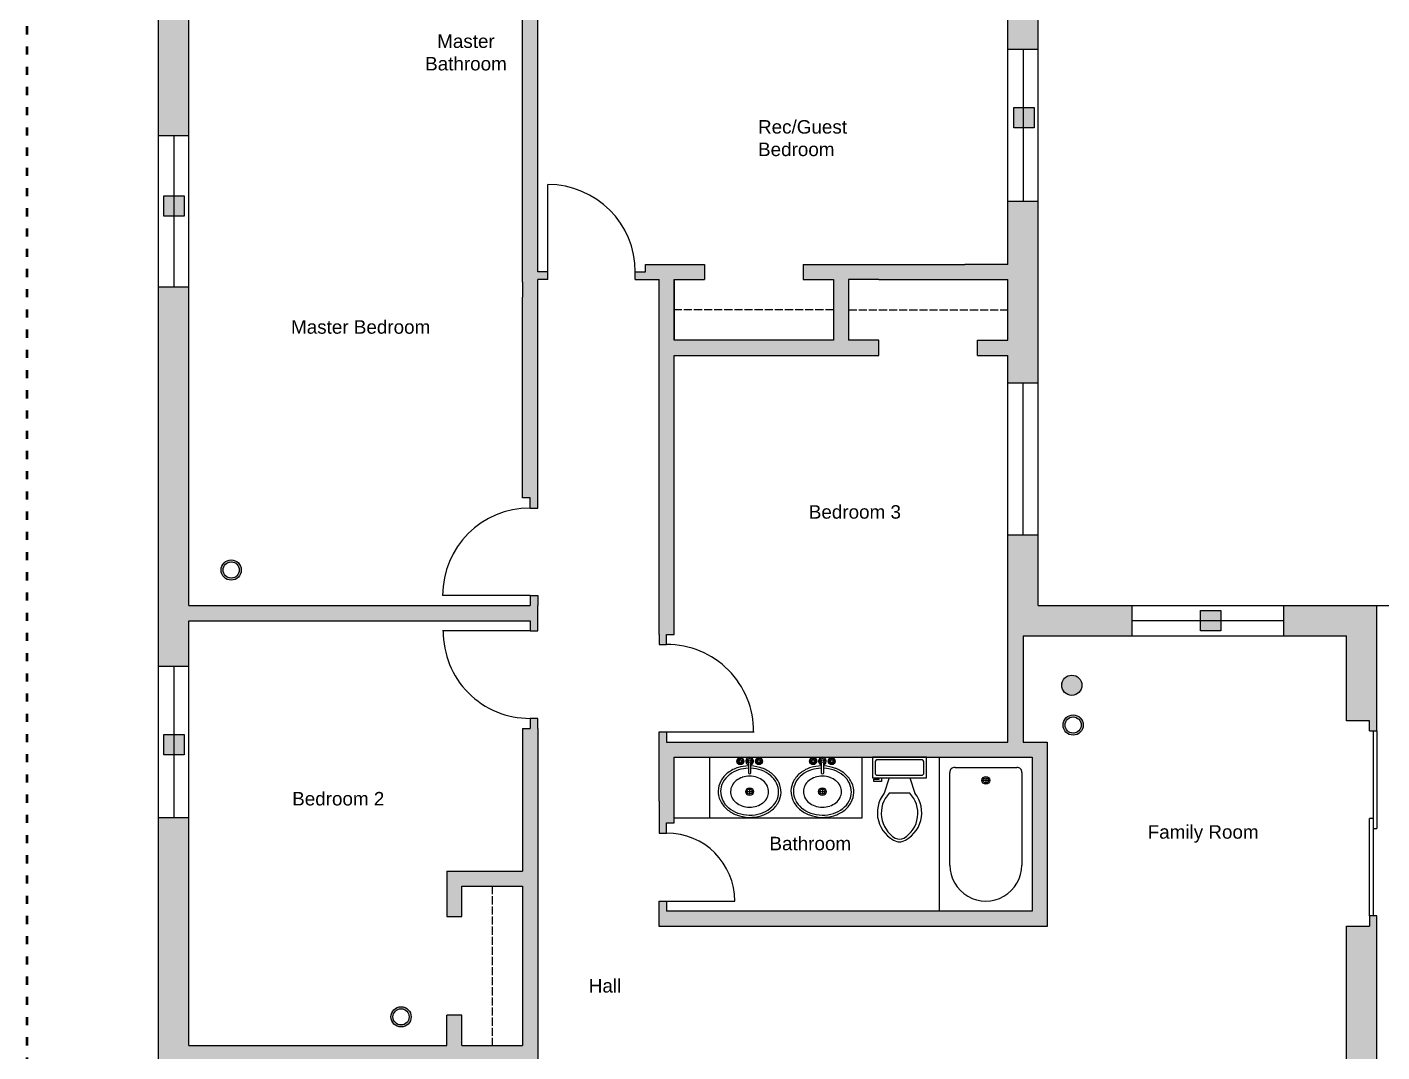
# Model space of a CAD drawing. Header units: millimetres. Extents: x 60252 to 149408, y 10197 to 135197.
# Drawn here: x 87052 to 107151, y 66600 to 81805 of the extents above; entities that cross this region are included whole.
import ezdxf

# ---------------------------------------------------------------- set-up
doc = ezdxf.new("R2010")
doc.units = ezdxf.units.MM
doc.linetypes.add('ACAD_ISO02W100', pattern=[15, 12, -3])
doc.linetypes.add('ACAD_ISO03W100', pattern=[30, 12, -18])
doc.layers.add('a_MUEBLE', color=3, linetype='Continuous', lineweight=5)
doc.layers.add('Property Line', color=157, linetype='ACAD_ISO03W100', lineweight=50)
for name, color, linetype in [('Doors', 12, 'Continuous'), ('Floorplan -Outline', 40, 'Continuous'), ('HIDDEN', 7, 'ACAD_ISO02W100'), ('IOT SMART DEVICES', 181, 'Continuous'), ('Window', 20, 'Continuous')]:
    doc.layers.add(name, color=color, linetype=linetype)
doc.styles.get("Standard").update_dxf_attribs({"font": 'Arial.ttf'})

# ---------------------------------------------------------------- blocks, each defined once
blk = doc.blocks.new('Toilet - top')
for p, q in [((9.5, -6), (9.5, -2)), ((-10, -8.5), (-8, -8.5)), ((-10, -9.5), (-10, -8.5)), ((-7, -9.5), (-10, -9.5)), ((-8, -8.5), (-8, -8)), ((-7, -8), (-7, -9.5)), ((-4, -8), (-6, -14)), ((4, -8), (6, -14)), ((4, -14), (-4, -14))]:
    blk.add_line(p, q)
blk.add_lwpolyline([(10.5, -8), (10.5, 0), (-10.5, 0), (-10.5, -8)], close=True)
for points in [[(-9.5, -2), (-9.5, -6)], [(8.5, -1), (-8.5, -1)], [(-8.5, -7), (8.5, -7)]]:
    blk.add_lwpolyline(points)
for centre, radius, start, end in [((-8.62, -1.88), 0.884, 81.8699, 188.1301), ((8.62, -1.88), 0.884, 351.8699, 98.1301), ((-8.62, -6.12), 0.884, 171.8699, 278.1301), ((8.62, -6.12), 0.884, 261.8699, 8.1301), ((3.52, -21.58), 12.17, 141.4691, 247.9714), ((4.2, -21.82), 11.33, 136.3677, 238.9468), ((-3.52, -21.58), 12.17, 292.0284, 38.5307), ((-4.2, -21.82), 11.33, 301.053, 43.6321), ((0, -27.88), 4, 245.7318, 294.2682), ((0, -29), 4, 254.8605, 285.1395)]:
    blk.add_arc(centre, radius, start, end)
blk = doc.blocks.new('Bath Tub - 26 x 60 in.')
for p, q in [((8, -18), (10, -18)), ((9, -17), (9, -19))]:
    blk.add_line(p, q)
blk.add_lwpolyline([(0, -36), (0, 0), (60, 0), (60, -36)], close=True)
for points in [[(6, -4), (42, -4)], [(4, -30), (4, -6)], [(42, -32), (6, -32)]]:
    blk.add_lwpolyline(points)
for radius in [1.5, 1]:
    blk.add_circle((9, -18), radius)
for centre, radius, start, end in [((5.75, -5.75), 1.77, 81.8699, 188.1301), ((42, -18), 14, 270, 90), ((5.75, -30.25), 1.77, 171.8699, 278.1301)]:
    blk.add_arc(centre, radius, start, end)

msp = doc.modelspace()

# ---------------------------------------------------------------- hatches: boundary and pattern name
at = {"true_color": 0xf8d731}
h = msp.add_hatch(color=40, dxfattribs=at)
h.dxf.hatch_style = 1
h.paths.add_polyline_path([(89452, 77797), (89452, 77947), (89002, 77947), (89002, 73222), (89002, 72322), (89452, 72322), (89452, 72997), (94402, 72997), (94515, 72997), (94515, 72847), (94627, 72847), (94627, 72997), (94627, 73222), (94627, 73372), (94515, 73372), (94515, 73222), (89452, 73222)])
h.paths.add_polyline_path([(89452, 70072), (89002, 70072), (89002, 66697), (89002, 64297), (89452, 64297), (89452, 66472), (91402, 66472), (91702, 66472), (94402, 66472), (94402, 65572), (94402, 62838), (94515, 62838), (94515, 62744), (94627, 62744), (94627, 62838), (94627, 71399), (94627, 71549), (94515, 71549), (94515, 71399), (94402, 71399), (94402, 69284), (93277, 69284), (93277, 68609), (93502, 68609), (93502, 69059), (94402, 69059), (94402, 67822), (94402, 66697), (93502, 66697), (93502, 67147), (93277, 67147), (93277, 66697), (91177, 66697), (89452, 66697), (89452, 67822)])
h.paths.add_polyline_path([(89452, 61072), (92002, 61072), (92002, 60172), (91552, 60172), (91552, 59947), (92002, 59947), (94627, 59947), (94627, 61297), (94627, 61447), (94515, 61447), (94515, 61297), (93952, 61297), (93952, 61072), (94402, 61072), (94402, 60172), (92227, 60172), (92227, 61072), (92677, 61072), (92677, 61297), (92227, 61297), (89452, 61297), (89452, 62047), (89002, 62047), (89002, 60172), (89002, 59459), (89452, 59459), (89452, 59947), (89902, 59947), (89902, 60172), (89452, 60172)])
h.paths.add_polyline_path([(89452, 57659), (89002, 57659), (89002, 55747), (90318, 55747), (90318, 55859), (90168, 55859), (90168, 56197), (89452, 56197)])
h.paths.add_polyline_path([(93052, 57697), (102052, 57697), (102052, 48697), (101977, 48697), (101977, 48247), (104002, 48247), (104002, 48697), (102502, 48697), (102502, 57922), (102502, 58147), (92602, 58147), (92602, 56197), (91841, 56197), (91841, 55859), (91691, 55859), (91691, 55747), (92602, 55747), (92602, 48247), (93127, 48247), (93127, 48697), (93052, 48697)])
at = {"layer": 'Floorplan -Outline', "ltscale": 0.25}
h = msp.add_hatch(color=256, dxfattribs=at)
h.dxf.hatch_style = 1
h.paths.add_polyline_path([(107077, 63772), (107077, 64147), (107077, 68467), (107077, 68617), (106965, 68617), (106965, 68467), (106627, 68467), (106627, 65197), (106477, 65197), (106477, 65084), (106627, 65084), (106627, 64147), (106627, 63922), (106627, 63772)])
h.paths.add_polyline_path([(106965, 62017), (106965, 61867), (107077, 61867), (107077, 62017), (107077, 62422), (106627, 62422), (106627, 62017)])
h.paths.add_polyline_path([(107077, 59947), (107077, 60352), (107077, 60502), (106965, 60502), (106965, 60352), (106627, 60352), (106627, 59947)])
h.paths.add_polyline_path([(108577, 57922), (108577, 58372), (107077, 58372), (107077, 58597), (106627, 58597), (106627, 57922)])
h.paths.add_polyline_path([(113302, 57922), (113302, 53242), (113640, 53242), (113640, 53092), (113752, 53092), (113752, 53242), (113752, 58372), (110827, 58372), (110827, 57922)])
h.paths.add_polyline_path([(113752, 48247), (113752, 50197), (113752, 50347), (113640, 50347), (113640, 50197), (113302, 50197), (113302, 48697), (111802, 48697), (111802, 48247)])
h.paths.add_polyline_path([(109252, 48247), (109252, 48697), (106627, 48697), (106627, 48472), (106627, 48247)])
h.paths.add_polyline_path([(104002, 59947), (104002, 60172), (99127, 60172), (99127, 62197), (98377, 62197), (98377, 63569), (98377, 63922), (98377, 66322), (98152, 66322), (98152, 62197), (96652, 62197), (96427, 62197), (96427, 59947), (96652, 59947), (96802, 59947), (96802, 60059), (96652, 60059), (96652, 61972), (98002, 61972), (98902, 61972), (98902, 61667), (98902, 60172), (97867, 60172), (97867, 60059), (97717, 60059), (97717, 59947), (97867, 59947)])
h.paths.add_polyline_path([(105030, 64972), (105030, 65084), (105180, 65084), (105180, 65197), (105030, 65197), (98377, 65197), (98377, 64972)])
h.paths.add_polyline_path([(97181, 70972), (101961, 70972), (101961, 68686), (100590, 68686), (96540, 68686), (96540, 68836), (96427, 68836), (96427, 68686), (96427, 68461), (97011, 68461), (102186, 68461), (102186, 71197), (101827, 71197), (101827, 72772), (103440, 72772), (103440, 73222), (102052, 73222), (102052, 74272), (101602, 74272), (101602, 71197), (96540, 71197), (96540, 71347), (96427, 71347), (96427, 71197), (96427, 70319), (96427, 69998), (96427, 69848), (96540, 69848), (96540, 69998), (96652, 69998), (96652, 70972)])
h.paths.add_polyline_path([(102052, 76522), (102052, 79222), (101602, 79222), (101602, 78284), (100965, 78284), (99240, 78284), (98565, 78284), (98565, 78059), (99015, 78059), (99015, 77159), (98565, 77159), (96652, 77159), (96652, 78059), (97102, 78059), (97102, 78284), (96427, 78284), (96225, 78284), (96225, 78172), (96075, 78172), (96075, 78059), (96427, 78059), (96427, 72794), (96427, 72644), (96540, 72644), (96540, 72794), (96652, 72794), (96652, 76934), (99690, 76934), (99690, 77159), (99240, 77159), (99240, 78059), (99690, 78059), (101602, 78059), (101602, 77159), (101152, 77159), (101152, 76934), (101602, 76934), (101602, 76522)])
h.paths.add_polyline_path([(102052, 81472), (102052, 87097), (98413, 87097), (98413, 86647), (98413, 83547), (97627, 83547), (97627, 82334), (97477, 82334), (97477, 82222), (97627, 82222), (100402, 82222), (100402, 82334), (100252, 82334), (100252, 82447), (97852, 82447), (97852, 83322), (98638, 83322), (98638, 86647), (101602, 86647), (101602, 82334), (101452, 82334), (101452, 82222), (101602, 82222), (101602, 81472)])
h.paths.add_polyline_path([(97738, 86647), (97738, 87097), (95902, 87097), (95902, 86647), (95902, 84209), (94402, 84209), (94402, 82334), (94252, 82334), (94252, 82222), (94402, 82222), (94402, 78022), (94402, 77797), (94402, 74819), (94515, 74819), (94515, 74669), (94627, 74669), (94627, 74819), (94627, 78059), (94777, 78059), (94777, 78172), (94627, 78172), (94627, 79747), (94627, 79972), (94627, 82222), (96315, 82222), (96465, 82222), (96465, 82334), (96315, 82334), (96315, 82447), (94627, 82447), (94627, 82897), (94627, 83984), (96127, 83984), (96127, 86647)])
h.paths.add_polyline_path([(94402, 86647), (95227, 86647), (95227, 87097), (94627, 87097), (89002, 87097), (89002, 82672), (89002, 80197), (89452, 80197), (89452, 82222), (90765, 82222), (90915, 82222), (90915, 82334), (90765, 82334), (90765, 82447), (89452, 82447), (89452, 86647), (91927, 86647), (92115, 86647), (92115, 82334), (91965, 82334), (91965, 82222), (92115, 82222), (93090, 82222), (93240, 82222), (93240, 82334), (93090, 82334), (93090, 82447), (92340, 82447), (92340, 84547), (92340, 86647)])
h = msp.add_hatch(color=256, dxfattribs=at)
h.dxf.hatch_style = 1
h.paths.add_polyline_path([(106627, 72772), (106627, 71512), (106965, 71512), (106965, 71362), (107077, 71362), (107077, 73222), (105690, 73222), (105690, 72772)])
at = {"layer": 'IOT SMART DEVICES', "ltscale": 10}
h = msp.add_hatch(color=256, dxfattribs=at)
h.dxf.hatch_style = 1
h.paths.add_polyline_path([(101690, 80310), (101990, 80310), (101990, 80610), (101690, 80610)])
h = msp.add_hatch(color=256, dxfattribs=at)
h.dxf.hatch_style = 1
h.paths.add_polyline_path([(89080, 79000), (89380, 79000), (89380, 79300), (89080, 79300)])
h = msp.add_hatch(color=256, dxfattribs=at)
h.dxf.hatch_style = 1
h.paths.add_polyline_path([(90230, 73750, 1), (89930, 73750, 1)])
h.paths.add_polyline_path([(89960, 73750, -1), (90200, 73750, -1)], flags=16)
h = msp.add_hatch(color=256, dxfattribs=at)
h.dxf.hatch_style = 1
h.paths.add_polyline_path([(104460, 72850), (104760, 72850), (104760, 73150), (104460, 73150)])
h = msp.add_hatch(color=256, dxfattribs=at)
h.dxf.hatch_style = 1
h.paths.add_polyline_path([(102700, 72040, 1), (102400, 72040, 1)])
h = msp.add_hatch(color=256, dxfattribs=at)
h.dxf.hatch_style = 1
h.paths.add_polyline_path([(102720, 71450, 1), (102420, 71450, 1)])
h.paths.add_polyline_path([(102450, 71450, -1), (102690, 71450, -1)], flags=16)
h = msp.add_hatch(color=256, dxfattribs=at)
h.dxf.hatch_style = 1
h.paths.add_polyline_path([(89080, 71010), (89380, 71010), (89380, 71310), (89080, 71310)])
h = msp.add_hatch(color=256, dxfattribs=at)
h.dxf.hatch_style = 1
h.paths.add_polyline_path([(92750, 67120, 1), (92450, 67120, 1)])
h.paths.add_polyline_path([(92480, 67120, -1), (92720, 67120, -1)], flags=16)

# ---------------------------------------------------------------- linework, layer by layer
for p, q in [((96652, 70072), (96652, 70972)), ((96652, 70972), (97181, 70972)), ((97181, 70072), (97181, 70972)), ((99441, 70072), (99441, 70972)), ((97614, 70920), (97604, 70920)), ((97614, 70910), (97604, 70910)), ((97628, 70933), (97628, 70943)), ((97628, 70896), (97628, 70886)), ((97637, 70933), (97637, 70943)), ((97637, 70897), (97637, 70886)), ((97651, 70920), (97661, 70920)), ((97651, 70910), (97661, 70910)), ((97752, 70882), (97752, 70743)), ((97790, 70743), (97790, 70882)), ((97890, 70920), (97880, 70920)), ((97891, 70910), (97880, 70910)), ((97904, 70933), (97904, 70943)), ((97904, 70896), (97904, 70886)), ((97914, 70933), (97914, 70943)), ((97914, 70897), (97914, 70886)), ((97927, 70920), (97937, 70920)), ((97927, 70910), (97937, 70910)), ((98694, 70920), (98684, 70920)), ((98694, 70910), (98684, 70910)), ((98708, 70933), (98708, 70943)), ((98708, 70896), (98708, 70886)), ((98717, 70933), (98717, 70943)), ((98717, 70897), (98717, 70886)), ((98731, 70920), (98741, 70920)), ((98731, 70910), (98741, 70910)), ((98832, 70882), (98832, 70743)), ((98870, 70743), (98870, 70882)), ((98970, 70920), (98960, 70920)), ((98971, 70910), (98960, 70910)), ((98984, 70933), (98984, 70943)), ((98984, 70896), (98984, 70886)), ((98994, 70933), (98994, 70943)), ((98994, 70897), (98994, 70886)), ((99007, 70920), (99017, 70920)), ((99007, 70910), (99017, 70910)), ((97733, 70462), (97809, 70462)), ((97771, 70500), (97771, 70423)), ((98813, 70462), (98889, 70462)), ((98851, 70500), (98851, 70423)), ((96652, 70072), (99441, 70072))]:
    msp.add_line(p, q)
for centre, radius in [((97633, 70915), 52.4), ((97633, 70953), 10.6), ((97909, 70915), 52.4), ((97909, 70953), 10.6), ((98713, 70915), 52.4), ((98713, 70953), 10.6), ((98989, 70915), 52.4), ((98989, 70953), 10.6), ((97595, 70915), 10.6), ((97633, 70915), 19.1), ((97633, 70877), 10.6), ((97671, 70915), 10.6), ((97771, 70915), 19.1), ((97871, 70915), 10.6), ((97909, 70915), 19.1), ((97909, 70877), 10.6), ((97947, 70915), 10.6), ((98674, 70915), 10.6), ((98713, 70915), 19.1), ((98713, 70877), 10.6), ((98751, 70915), 10.6), ((98851, 70915), 19.1), ((98951, 70915), 10.6), ((98989, 70915), 19.1), ((98989, 70877), 10.6), ((99027, 70915), 10.6), ((97771, 70462), 57.1), ((97771, 70462), 38.1), ((98851, 70462), 57.1), ((98851, 70462), 38.1)]:
    msp.add_circle(centre, radius)
for centre, radius, start, end in [((97633, 70915), 38.1, 105.2407, 164.2093), ((97633, 70915), 38.1, 16.4413, 74.0789), ((97771, 70915), 57.1, 289.6514, 250.3603), ((97771, 70915), 38.1, 300.3431, 239.7554), ((97909, 70915), 38.1, 106.12, 164.0884), ((97909, 70915), 38.1, 16.2342, 73.9047), ((98713, 70915), 38.1, 105.2407, 164.2093), ((98713, 70915), 38.1, 16.4413, 74.0789), ((98851, 70915), 57.1, 289.6514, 250.3603), ((98851, 70915), 38.1, 300.3431, 239.7554), ((98989, 70915), 38.1, 106.12, 164.0884), ((98989, 70915), 38.1, 16.2342, 73.9047), ((97633, 70915), 38.1, 196.2342, 253.9047), ((97633, 70915), 38.1, 286.12, 344.0884), ((97909, 70915), 38.1, 196.4413, 254.0789), ((97909, 70915), 38.1, 285.2407, 344.2093), ((98713, 70915), 38.1, 196.2342, 253.9047), ((98713, 70915), 38.1, 286.12, 344.0884), ((98989, 70915), 38.1, 196.4413, 254.0789), ((98989, 70915), 38.1, 285.2407, 344.2093), ((97771, 70743), 19.1, 180, 0), ((98851, 70743), 19.1, 180, 0)]:
    msp.add_arc(centre, radius, start, end)
at = {"linetype": 'Continuous'}
for centre, radius, start, end in [((97737, 70368), 472, 106.8873, 127.462), ((97740, 70370), 436, 107.758, 128.2295), ((97765, 70275), 568, 91.3168, 106.8873), ((97768, 70281), 529, 91.7892, 107.758), ((97765, 70275), 568, 69.4216, 87.4727), ((97768, 70281), 529, 70.6271, 87.6604), ((97799, 70369), 436, 50.1556, 70.6271), ((97799, 70366), 472, 48.847, 69.4216), ((98817, 70368), 472, 106.8873, 127.462), ((98820, 70370), 436, 107.758, 128.2295), ((98845, 70275), 568, 91.3168, 106.8873), ((98848, 70281), 529, 91.7892, 107.758), ((98845, 70275), 568, 69.4216, 87.4727), ((98848, 70281), 529, 70.6271, 87.6604), ((98879, 70369), 436, 50.1556, 70.6271), ((98879, 70366), 472, 48.847, 69.4216), ((97619, 70466), 315, 151.318, 178.1545), ((97626, 70464), 285, 152.1329, 179.1926), ((97691, 70427), 397, 127.462, 151.318), ((97695, 70427), 364, 128.2295, 152.1329), ((97676, 70463), 188, 152.3763, 179.3593), ((97722, 70439), 240, 128.4889, 152.3763), ((97751, 70402), 286, 107.9819, 128.4889), ((97769, 70345), 347, 89.3593, 107.9819), ((97769, 70345), 347, 70.7366, 89.3593), ((97789, 70402), 286, 50.2296, 70.7366), ((97819, 70438), 240, 26.3422, 50.2296), ((97845, 70425), 364, 26.2522, 50.1556), ((97848, 70422), 397, 24.9909, 48.847), ((97916, 70460), 285, 359.1926, 26.2522), ((97922, 70457), 315, 358.1545, 24.9909), ((98699, 70466), 315, 151.318, 178.1545), ((98705, 70464), 285, 152.1329, 179.1926), ((98771, 70427), 397, 127.462, 151.318), ((98775, 70427), 364, 128.2295, 152.1329), ((98756, 70463), 188, 152.3763, 179.3593), ((98802, 70439), 240, 128.4889, 152.3763), ((98831, 70402), 286, 107.9819, 128.4889), ((98849, 70345), 347, 89.3593, 107.9819), ((98849, 70345), 347, 70.7366, 89.3593), ((98869, 70402), 286, 50.2296, 70.7366), ((98899, 70438), 240, 26.3422, 50.2296), ((98925, 70425), 364, 26.2522, 50.1556), ((98928, 70422), 397, 24.9909, 48.847), ((98996, 70460), 285, 359.1926, 26.2522), ((99002, 70457), 315, 358.1545, 24.9909), ((97619, 70466), 315, 178.1545, 204.9909), ((97626, 70464), 285, 179.1926, 206.2522), ((97676, 70463), 188, 179.3593, 206.3422), ((97722, 70485), 240, 206.3422, 230.2296), ((97820, 70484), 240, 308.4889, 332.3763), ((97865, 70460), 188, 332.3763, 359.3593), ((97865, 70460), 188, 359.3593, 26.3422), ((97916, 70460), 285, 332.1329, 359.1926), ((97922, 70457), 315, 331.318, 358.1545), ((98699, 70466), 315, 178.1545, 204.9909), ((98705, 70464), 285, 179.1926, 206.2522), ((98756, 70463), 188, 179.3593, 206.3422), ((98802, 70485), 240, 206.3422, 230.2296), ((98900, 70484), 240, 308.4889, 332.3763), ((98945, 70460), 188, 332.3763, 359.3593), ((98945, 70460), 188, 359.3593, 26.3422), ((98996, 70460), 285, 332.1329, 359.1926), ((99002, 70457), 315, 331.318, 358.1545), ((97694, 70501), 397, 204.9909, 228.847), ((97696, 70498), 364, 206.2522, 230.1556), ((97743, 70558), 472, 228.847, 249.4216), ((97742, 70554), 436, 230.1556, 250.6271), ((97752, 70521), 286, 230.2296, 250.7366), ((97772, 70578), 347, 250.7366, 269.3593), ((97772, 70578), 347, 269.3593, 287.9819), ((97791, 70521), 286, 287.9819, 308.4889), ((97802, 70553), 436, 287.758, 308.2295), ((97805, 70556), 472, 286.8873, 307.462), ((97846, 70496), 364, 308.2295, 332.1329), ((97850, 70496), 397, 307.462, 331.318), ((98773, 70501), 397, 204.9909, 228.847), ((98776, 70498), 364, 206.2522, 230.1556), ((98823, 70558), 472, 228.847, 249.4216), ((98822, 70554), 436, 230.1556, 250.6271), ((98832, 70521), 286, 230.2296, 250.7366), ((98852, 70578), 347, 250.7366, 269.3593), ((98852, 70578), 347, 269.3593, 287.9819), ((98871, 70521), 286, 287.9819, 308.4889), ((98882, 70553), 436, 287.758, 308.2295), ((98885, 70556), 472, 286.8873, 307.462), ((98926, 70496), 364, 308.2295, 332.1329), ((98930, 70496), 397, 307.462, 331.318), ((97777, 70648), 568, 249.4216, 268.1545), ((97773, 70642), 529, 250.6271, 269.1926), ((97777, 70648), 568, 268.1545, 286.8873), ((97773, 70642), 529, 269.1926, 287.758), ((98857, 70648), 568, 249.4216, 268.1545), ((98853, 70642), 529, 250.6271, 269.1926), ((98857, 70648), 568, 268.1545, 286.8873), ((98853, 70642), 529, 269.1926, 287.758)]:
    msp.add_arc(centre, radius, start, end, dxfattribs=at)
at = {"layer": 'Doors'}
for p, q in [((94777, 78172), (94777, 79469)), ((94515, 73372), (93217, 73372)), ((94515, 72847), (93217, 72847)), ((107077, 71362), (107077, 69914)), ((96540, 71347), (97837, 71347)), ((106965, 68617), (106965, 70064)), ((96540, 68836), (97552, 68836))]:
    msp.add_line(p, q, dxfattribs=at)
at = {"layer": 'Doors', "ltscale": 0.25}
for p, q in [((107021, 71362), (107021, 68617)), ((107021, 70064), (106965, 70064)), ((107021, 70064), (107021, 69989)), ((107021, 69914), (107077, 69914))]:
    msp.add_line(p, q, dxfattribs=at)
at = {"layer": 'Doors'}
for centre, radius, start, end in [((94777, 78172), 1298, 0, 90), ((94515, 73372), 1298, 90, 180), ((94508, 72831), 1282, 179.301, 270.3135), ((96547, 71363), 1282, 359.301, 90.3135), ((96540, 68836), 1012, 0, 90)]:
    msp.add_arc(centre, radius, start, end, dxfattribs=at)
at = {"layer": 'Floorplan -Outline'}
for p, q in [((102052, 73222), (102052, 87097)), ((89002, 73222), (89002, 82672)), ((89452, 77797), (89452, 82222)), ((94402, 78022), (94402, 82222)), ((94627, 79972), (94627, 82222)), ((101602, 78284), (101602, 82222)), ((94627, 79747), (94627, 79972)), ((94627, 78172), (94627, 79747)), ((96225, 78284), (96427, 78284)), ((96225, 78172), (96225, 78284)), ((96427, 78284), (97102, 78284)), ((97102, 78284), (97102, 78059)), ((98565, 78284), (99240, 78284)), ((98565, 78284), (98565, 78059)), ((99240, 78284), (100965, 78284)), ((101602, 78284), (100965, 78284)), ((94402, 78022), (94402, 77797)), ((94777, 78172), (94627, 78172)), ((94627, 74819), (94627, 78059)), ((94777, 78059), (94627, 78059)), ((94777, 78059), (94777, 78172)), ((96075, 78172), (96225, 78172)), ((96075, 78059), (96075, 78172)), ((96075, 78059), (96427, 78059)), ((96427, 72794), (96427, 78059)), ((96652, 77159), (96652, 78059)), ((96652, 78059), (96652, 77159)), ((96652, 78059), (97102, 78059)), ((98565, 78059), (99015, 78059)), ((99015, 78059), (99015, 77159)), ((99240, 78059), (99240, 77159)), ((99690, 78059), (99240, 78059)), ((99690, 78059), (101602, 78059)), ((101602, 77159), (101602, 78059)), ((89452, 73222), (89452, 77797)), ((94402, 74819), (94402, 77797)), ((98565, 77159), (96652, 77159)), ((99015, 77159), (98565, 77159)), ((99690, 77159), (99240, 77159)), ((99690, 76934), (99690, 77159)), ((101152, 76934), (101152, 77159)), ((101152, 77159), (101602, 77159)), ((96652, 72794), (96652, 76934)), ((96652, 76934), (99690, 76934)), ((101152, 76934), (101602, 76934)), ((101602, 71197), (101602, 76934)), ((94515, 74819), (94402, 74819)), ((94515, 74669), (94515, 74819)), ((94627, 74669), (94627, 74819)), ((94515, 74669), (94627, 74669)), ((94515, 73372), (94627, 73372)), ((94515, 73372), (94515, 73222)), ((94627, 73372), (94627, 73222)), ((89002, 66697), (89002, 73222)), ((89452, 73222), (94515, 73222)), ((94627, 72997), (94627, 73222)), ((102052, 73222), (107077, 73222)), ((107077, 71362), (107077, 73222)), ((107077, 73222), (117502, 73222)), ((89452, 67822), (89452, 72997)), ((89452, 72997), (94402, 72997)), ((94402, 72997), (94515, 72997)), ((94515, 72997), (94515, 72847)), ((94627, 72847), (94627, 72997)), ((94515, 72847), (94627, 72847)), ((96427, 72794), (96427, 72644)), ((96540, 72644), (96540, 72794)), ((96540, 72794), (96652, 72794)), ((101827, 72772), (106627, 72772)), ((101827, 72772), (101827, 71197)), ((106627, 71512), (106627, 72772)), ((96427, 72644), (96540, 72644)), ((94402, 71399), (94402, 69284)), ((94402, 71399), (94515, 71399)), ((94627, 71549), (94515, 71549)), ((94515, 71549), (94515, 71399)), ((94627, 71399), (94627, 71549)), ((94627, 71399), (94627, 62838)), ((106965, 71512), (106627, 71512)), ((106965, 71362), (106965, 71512)), ((106965, 71362), (107077, 71362)), ((96427, 71197), (96427, 71347)), ((96427, 71347), (96540, 71347)), ((96427, 70319), (96427, 71197)), ((96540, 71347), (96540, 71197)), ((96540, 71197), (101602, 71197)), ((101827, 71197), (102186, 71197)), ((102186, 71197), (102186, 68461)), ((96652, 70972), (101602, 70972)), ((96652, 70319), (96652, 70972)), ((96652, 70972), (101961, 70972)), ((96652, 69998), (96652, 70972)), ((96652, 70972), (97181, 70972)), ((101961, 70972), (101961, 68722)), ((96427, 70319), (96427, 69998)), ((96427, 69998), (96427, 69848)), ((96540, 69848), (96540, 69998)), ((96540, 69998), (96652, 69998)), ((96427, 69848), (96540, 69848)), ((93277, 69284), (94402, 69284)), ((93277, 69284), (93277, 68609)), ((93502, 69059), (94402, 69059)), ((93502, 68609), (93502, 69059)), ((94402, 69059), (94402, 67822)), ((96427, 68686), (96427, 68836)), ((96427, 68836), (96540, 68836)), ((96540, 68836), (96540, 68686)), ((93277, 68609), (93502, 68609)), ((96427, 68461), (96427, 68686)), ((101211, 68686), (96540, 68686)), ((101961, 68686), (101211, 68686)), ((107077, 68617), (106965, 68617)), ((106965, 68617), (106965, 68467)), ((107077, 68467), (107077, 68617)), ((97011, 68461), (96427, 68461)), ((96427, 68461), (96427, 68461)), ((102186, 68461), (97011, 68461)), ((106627, 65197), (106627, 68467)), ((106627, 68467), (106965, 68467)), ((107077, 64147), (107077, 68467)), ((89452, 66697), (89452, 67822)), ((94402, 67822), (94402, 66697)), ((93277, 66697), (93277, 67147)), ((93502, 67147), (93277, 67147)), ((93502, 66697), (93502, 67147)), ((89002, 60172), (89002, 66697)), ((89452, 66697), (91177, 66697)), ((91177, 66697), (93277, 66697)), ((93502, 66697), (94402, 66697))]:
    msp.add_line(p, q, dxfattribs=at)
at = {"layer": 'HIDDEN', "ltscale": 10}
for p, q in [((99015, 77609), (96652, 77609)), ((99240, 77609), (101602, 77609)), ((93952, 69059), (93952, 66697))]:
    msp.add_line(p, q, dxfattribs=at)
at = {"layer": 'IOT SMART DEVICES', "ltscale": 10}
for p, q in [((101690, 80610), (101990, 80610)), ((101690, 80310), (101690, 80610)), ((101990, 80610), (101990, 80310)), ((101990, 80310), (101690, 80310)), ((89080, 79300), (89380, 79300)), ((89080, 79000), (89080, 79300)), ((89380, 79300), (89380, 79000)), ((89380, 79000), (89080, 79000)), ((104460, 73150), (104760, 73150)), ((104460, 72850), (104460, 73150)), ((104760, 73150), (104760, 72850)), ((104760, 72850), (104460, 72850)), ((102413, 72069), (102413, 72069)), ((102413, 72051), (102413, 72051)), ((89080, 71310), (89380, 71310)), ((89080, 71010), (89080, 71310)), ((89380, 71310), (89380, 71010)), ((89380, 71010), (89080, 71010))]:
    msp.add_line(p, q, dxfattribs=at)
for centre, radius in [((90080, 73750), 150), ((90080, 73750), 120), ((102550, 72040), 150), ((102570, 71450), 150), ((102570, 71450), 120), ((92600, 67120), 150), ((92600, 67120), 120)]:
    msp.add_circle(centre, radius, dxfattribs=at)
at = {"layer": 'Property Line', "ltscale": 10}
msp.add_line((87052, 44197), (87052, 98947), dxfattribs=at)
at = {"layer": 'Window'}
for p, q in [((102052, 81472), (101602, 81472)), ((101827, 81472), (101827, 79222)), ((89002, 80197), (89452, 80197)), ((89227, 80197), (89227, 77947)), ((101602, 79222), (102052, 79222)), ((89452, 77947), (89002, 77947)), ((102052, 76522), (101602, 76522)), ((101827, 74272), (101827, 76522)), ((101602, 74272), (102052, 74272)), ((89002, 72322), (89452, 72322)), ((89227, 72322), (89227, 70072)), ((89452, 70072), (89002, 70072))]:
    msp.add_line(p, q, dxfattribs=at)
at = {"layer": 'Window', "ltscale": 0.25}
for p, q in [((103440, 73222), (103440, 72772)), ((105690, 73222), (105690, 72772)), ((105690, 73222), (105690, 72772)), ((105690, 72997), (103440, 72997))]:
    msp.add_line(p, q, dxfattribs=at)

# ---------------------------------------------------------------- block references
at = {"xscale": 38.09999999999999, "yscale": 38.09999999999999, "zscale": 38.09999999999999}
msp.add_blockref('Toilet - top', (99995, 70972), dxfattribs=at)
at = {"xscale": 38.09999999999999, "yscale": 38.09999999999999, "zscale": 38.09999999999999, "rotation": 270}
msp.add_blockref('Bath Tub - 26 x 60 in.', (101961, 70972), dxfattribs=at)

# ---------------------------------------------------------------- texts
at = {"layer": 'a_MUEBLE', "char_height": 200, "attachment_point": 1}
for s, insert in [('\\pxqc;Master \\PBathroom', (92509, 81696)), ('Rec/Guest Bedroom', (97896, 80425)), ('Master Bedroom', (90968, 77456)), ('Bedroom 3', (98649, 74712)), ('Bedroom 2', (90985, 70457)), ('Family Room ', (103676, 69964)), ('Bathroom ', (98065, 69792)), ('Hall', (95385, 67681))]:
    msp.add_mtext_dynamic_manual_height_columns(s, width=2107.42, gutter_width=12.5, heights=[0], dxfattribs=dict(at, insert=insert))

doc.saveas('drawing.dxf')
